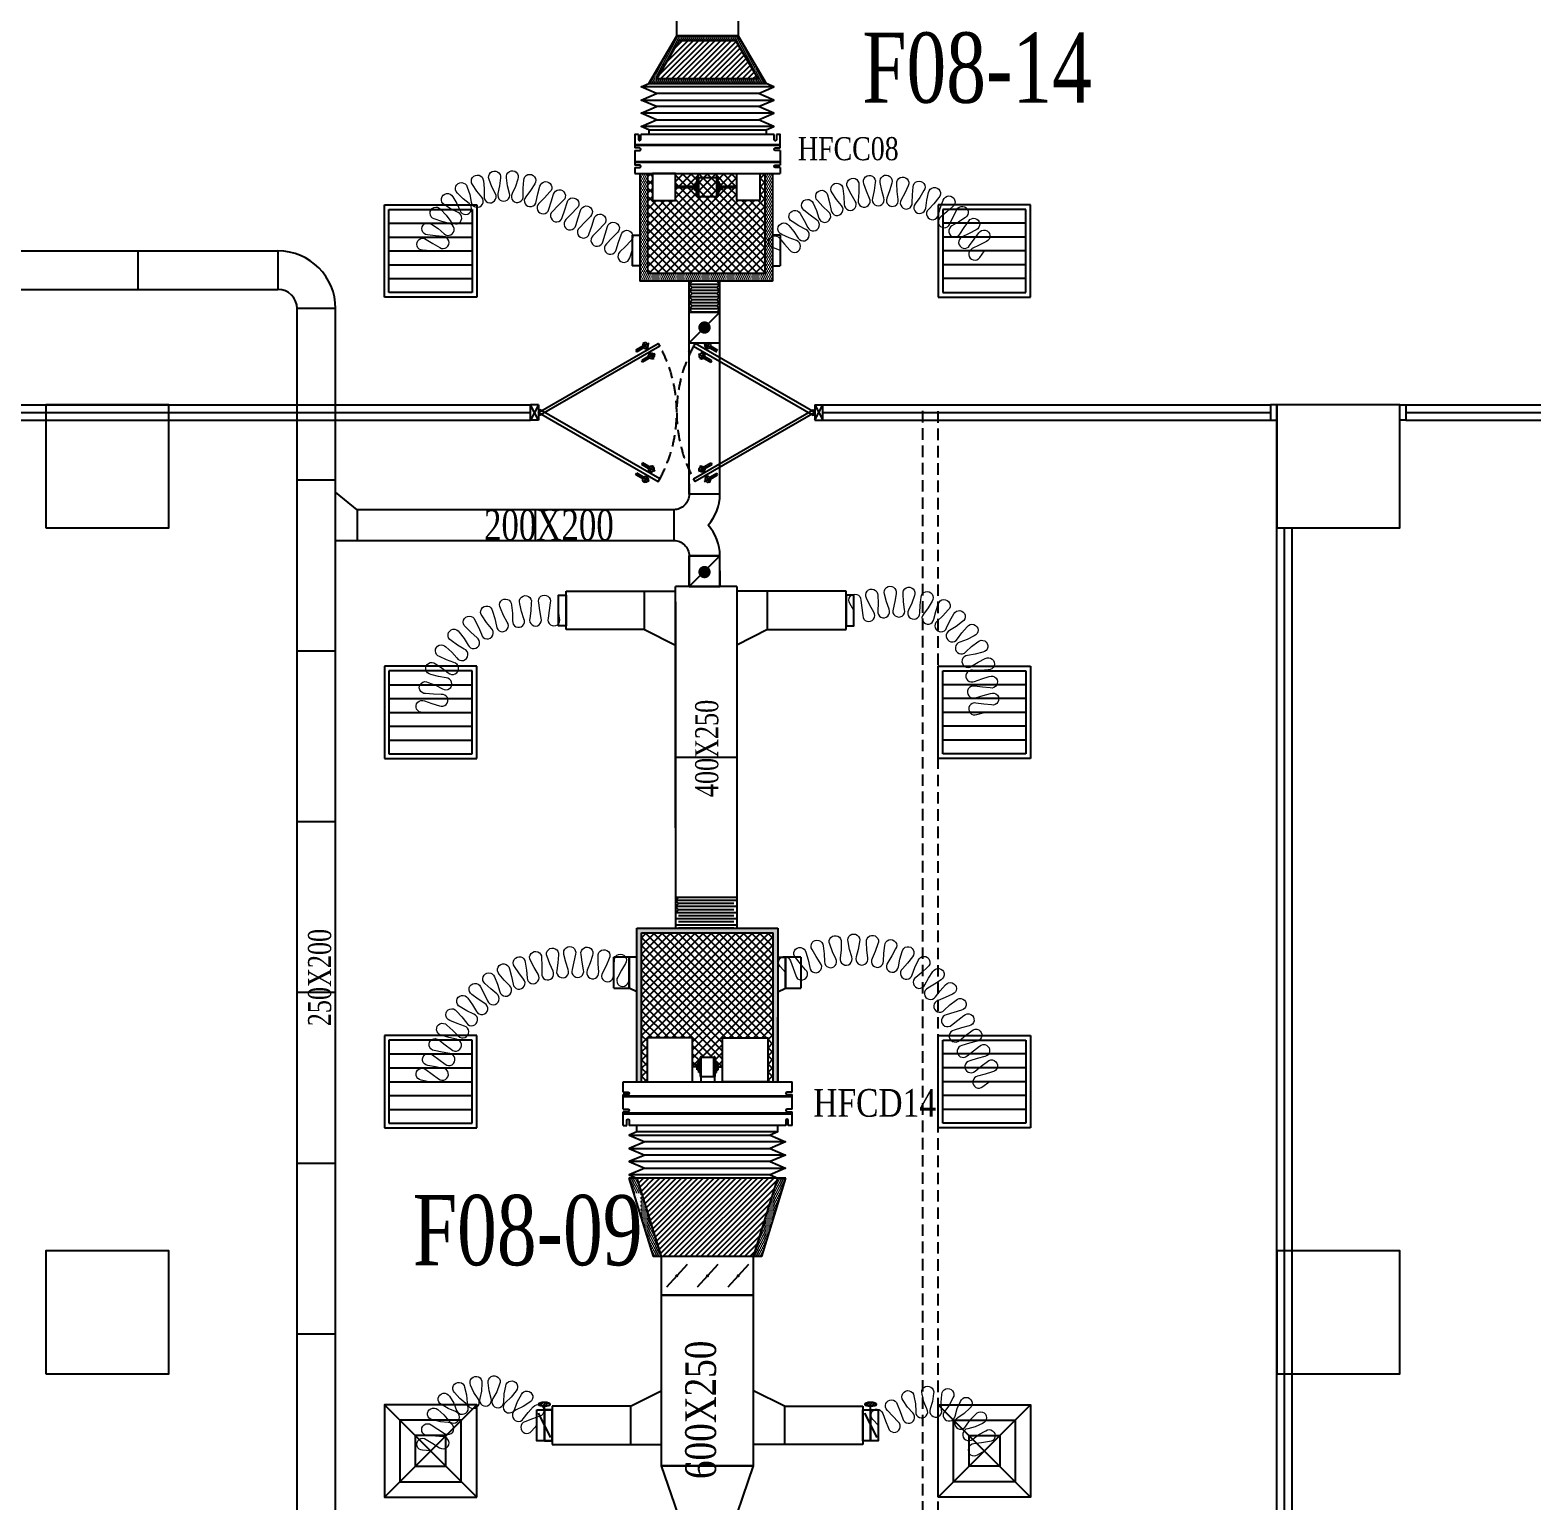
# Model space of a CAD drawing. Header units: metres. Extents: x 352651 to 1421851, y -87441 to -24441.
# Drawn here: x 1005579 to 1015341, y -66085 to -56524 of the extents above; entities that cross this region are included whole.
import ezdxf
from ezdxf.enums import TextEntityAlignment as Align

# ---------------------------------------------------------------- set-up
doc = ezdxf.new("R2010")
doc.units = ezdxf.units.M
doc.header["$LTSCALE"] = 300
doc.header["$MEASUREMENT"] = 0
doc.linetypes.add('DASHED2', pattern=[0.375, 0.25, -0.125])
for name, color, linetype in [('bat noi mem', 4, 'CONTINUOUS'), ('CUA', 8, 'CONTINUOUS'), ('CUAGIO', 2, 'CONTINUOUS'), ('KHUAT', 8, 'DASHED2'), ('KT', 1, 'CONTINUOUS'), ('thiet bi', 11, 'CONTINUOUS'), ('vach', 6, 'CONTINUOUS')]:
    doc.layers.add(name, color=color, linetype=linetype)
doc.layers.add('noi mem', color=5, linetype='BATTING', lineweight=0)
doc.styles.add('PHU', font='vntimeh.shx', dxfattribs={"width": 0.8})
doc.styles.add('ROMANS', font='romans.shx', dxfattribs={"width": 0.75, "bigfont": 'romancvn.shx'})
doc.linetypes.add('BATTING', pattern='A,0.0001,-0.1,[134,ltypeshp.shx,S=0.1,R=0,X=-0.1,Y=0],-0.2,[134,ltypeshp.shx,S=0.1,R=180,X=0.1,Y=0],-0.1', length=0.4001)
pattern_1 = [(180, (1565650.941, -6539.427), (-6.25, 12.5), [0, -12.5])]
pattern_2 = [(0, (179928.699, -113850.794), (6.25, 12.5), [0, -12.5])]

# ---------------------------------------------------------------- blocks, each defined once
blk = doc.blocks.new('cot1')
at = {"layer": 'vach'}
blk.add_lwpolyline([(-400, -400), (400, -400), (400, 400), (-400, 400)], close=True, dxfattribs=at)
blk = doc.blocks.new('SAG')
at = {"layer": 'CUAGIO'}
for p, q in [((-300, 300), (-300, -300)), ((300, 300), (-300, 300)), ((300, -300), (300, 300)), ((-300, -300), (300, -300))]:
    blk.add_line(p, q, dxfattribs=at)
at = {"layer": 'CUAGIO', "color": 8}
for p, q in [((-270, 270), (-270, -270)), ((270, 270), (-270, 270)), ((-180, -270), (-180, 270)), ((-90, -270), (-90, 270)), ((0, -270), (0, 270)), ((90, -270), (90, 270)), ((180, -270), (180, 270)), ((270, -270), (270, 270)), ((-270, -270), (270, -270))]:
    blk.add_line(p, q, dxfattribs=at)
blk = doc.blocks.new('SAD')
at = {"layer": 'CUAGIO', "color": 8}
for p, q in [((-300, -300), (300, 300)), ((300, -300), (-300, 300))]:
    blk.add_line(p, q, dxfattribs=at)
at = {"layer": 'CUAGIO'}
blk.add_lwpolyline([(300, -300), (300, 300), (-300, 300), (-300, -300)], close=True, dxfattribs=at)
at = {"layer": 'CUAGIO', "color": 8}
for points in [[(200, -200), (200, 200), (-200, 200), (-200, -200)], [(100, -100), (100, 100), (-100, 100), (-100, -100)]]:
    blk.add_lwpolyline(points, close=True, dxfattribs=at)
blk = doc.blocks.new('1-van gio D200')
at = {"layer": 'CUAGIO'}
h = blk.add_hatch(dxfattribs=at)
h.set_pattern_fill('ANSI31', color=256, scale=100, style=0)
edge = h.paths.add_edge_path()
edge.add_ellipse((486127, -58494), major_axis=(-38.1, 0), ratio=0.310482, start_angle=0, end_angle=360, ccw=False)
for p, q in [((486167, -58437.3), (486087.1, -58277.5)), ((486127, -58257.4), (486127, -58494))]:
    blk.add_line(p, q, dxfattribs=at)
at = {"layer": 'CUAGIO', "const_width": 3}
for points in [[(486127, -58457.4), (486177, -58457.4), (486177, -58257.4), (486077, -58257.4), (486077, -58457.4), (486127, -58457.4)], [(486167, -58437.3), (486087.1, -58277.5)], [(486127, -58257.4), (486127, -58494)]]:
    blk.add_lwpolyline(points, dxfattribs=at)
at = {"layer": 'CUAGIO'}
blk.add_lwpolyline([(486177, -58457.4), (486077, -58457.4), (486077, -58257.4), (486177, -58257.4)], close=True, dxfattribs=at)
at = {"layer": 'CUAGIO', "const_width": 5.35}
blk.add_lwpolyline([(486130.7, -58357.4, -1), (486123.3, -58357.4, -1)], format="xyb", close=True, dxfattribs=at)
at = {"layer": 'CUAGIO', "extrusion": (0, 0, -1)}
blk.add_ellipse((486127, -58494), major_axis=(-38.1, 0), ratio=0.310482, start_param=-1.570796, end_param=4.712389, dxfattribs=at)
blk = doc.blocks.new('bac noi mem')
at = {"layer": 'bat noi mem'}
for p, q in [((493886.7, -64673), (493866.7, -64693)), ((494066.7, -64693), (493866.7, -64693)), ((493866.7, -64693), (493886.7, -64713)), ((493886.7, -64713), (493866.7, -64733)), ((494046.7, -64673), (493886.7, -64673)), ((494046.7, -64713), (493886.7, -64713)), ((494046.7, -64673), (494066.7, -64693)), ((494066.7, -64693), (494046.7, -64713)), ((494046.7, -64713), (494066.7, -64733)), ((494066.7, -64733), (493866.7, -64733)), ((493866.7, -64733), (493886.7, -64753)), ((493886.7, -64753), (493866.7, -64773)), ((494066.7, -64773), (493866.7, -64773)), ((493866.7, -64773), (493886.7, -64793)), ((493886.7, -64793), (493866.7, -64813)), ((494066.7, -64813), (493866.7, -64813)), ((493866.7, -64813), (493886.7, -64833)), ((494046.7, -64753), (493886.7, -64753)), ((494046.7, -64793), (493886.7, -64793)), ((494066.7, -64733), (494046.7, -64753)), ((494046.7, -64753), (494066.7, -64773)), ((494066.7, -64773), (494046.7, -64793)), ((494046.7, -64793), (494066.7, -64813)), ((494066.7, -64813), (494046.7, -64833)), ((493886.7, -64833), (493866.7, -64853)), ((494066.7, -64853), (493866.7, -64853)), ((493866.7, -64853), (493886.7, -64873)), ((494046.7, -64833), (493886.7, -64833)), ((494046.7, -64873), (493886.7, -64873)), ((494046.7, -64833), (494066.7, -64853)), ((494066.7, -64853), (494046.7, -64873))]:
    blk.add_line(p, q, dxfattribs=at)

msp = doc.modelspace()

# ---------------------------------------------------------------- hatches: boundary and pattern name
at = {"layer": 'CUAGIO'}
h = msp.add_hatch(dxfattribs=at)
h.set_pattern_fill('DOTS', color=256, scale=200, style=0)
h.set_pattern_definition(pattern_2)
h.paths.add_polyline_path([(1010182, -56561.5), (1009782, -56561.5), (1009601, -56871.5), (1010363, -56871.5)])
h.paths.add_polyline_path([(1010164.7, -56591.5), (1010310.7, -56841.5), (1009653.2, -56841.5), (1009799.2, -56591.5)], flags=16)
h = msp.add_hatch(dxfattribs=at)
h.set_pattern_fill('ANSI31', color=256, scale=200, style=0)
h.set_pattern_definition([(45, (174941.88, -88621.382), (-17.6776695, 17.6776695), [])])
h.paths.add_polyline_path([(1010310.7, -56841.5), (1010164.7, -56591.5), (1009799.2, -56591.5), (1009653.2, -56841.5)])
h = msp.add_hatch(dxfattribs=at)
h.set_pattern_fill('DOTS', color=256, scale=200, style=0)
h.set_pattern_definition(pattern_2)
h.paths.add_polyline_path([(1010404.3, -57457), (1010354.3, -57457), (1010354.3, -58107), (1009592.3, -58107), (1009592.3, -57457), (1009542.3, -57457), (1009542.3, -58157), (1010404.3, -58157)])
at = {"layer": 'CUAGIO', "ltscale": 1.5}
h = msp.add_hatch(dxfattribs=at)
h.set_pattern_fill('ANSI37', color=9, scale=300, style=0)
h.set_pattern_definition([(45, (353300, 0), (-26.5165043, 26.5165043), []), (135, (353300, 0), (-26.5165043, -26.5165043), [])])
h.paths.add_polyline_path([(1010354.3, -58107), (1010354.3, -57457), (1010322, -57457), (1010322, -57632), (1010172, -57632), (1010172, -57549), (1010066.7, -57549), (1010066.7, -57564.7), (1010056.2, -57564.7), (1010056.2, -57524.3), (1010066.7, -57524.3), (1010066.7, -57539.9), (1010172, -57539.9), (1010172, -57457), (1009774.5, -57457), (1009774.5, -57632), (1009624.5, -57632), (1009624.5, -57457), (1009592.3, -57457), (1009592.3, -58107)])
h.paths.add_polyline_path([(1009917.6, -57607.5, 0.725882), (1009924.1, -57607.5)], flags=16)
h.paths.add_polyline_path([(1010046.3, -57481.4, 0.725882), (1010039.8, -57481.4), (1010039.8, -57607.5, 0.725882), (1010046.3, -57607.5)], flags=16)
h.paths.add_polyline_path([(1009907.7, -57564.7), (1009897.2, -57564.7), (1009897.2, -57524.3), (1009907.7, -57524.3)], flags=16)
at = {"layer": 'CUAGIO'}
h = msp.add_hatch(dxfattribs=at)
h.set_pattern_fill('DOTS', color=2, scale=200, style=0)
h.set_pattern_definition([(0, (411445.287, -32824.01), (6.25, 12.5), [0, -12.5])])
h.paths.add_polyline_path([(1010410.1, -62391.5), (1010410.1, -63361.5), (1010440.1, -63361.5), (1010440.1, -62361.5), (1009524.1, -62361.5), (1009524.1, -63361.5), (1009554.1, -63361.5), (1009554.1, -62391.5)])
at = {"layer": 'CUAGIO', "ltscale": 1.5}
h = msp.add_hatch(dxfattribs=at)
h.set_pattern_fill('ANSI37', color=9, scale=300, style=0)
h.set_pattern_definition([(45, (458860.247, -2760.965), (-26.5165043, 26.5165043), []), (135, (458860.247, -2760.965), (-26.5165043, -26.5165043), [])])
h.paths.add_polyline_path([(1009885.3, -63075.5), (1009885.3, -63262.9), (1009914.7, -63262.9), (1009914.7, -63242.7), (1009925.3, -63242.7), (1009925.3, -63226.9), (1009935.2, -63226.9), (1009935.2, -63202, -1), (1009941.7, -63199.9), (1010024, -63199.9, -1), (1010030.5, -63202), (1010030.5, -63226.9), (1010040.4, -63226.9), (1010040.4, -63242.7), (1010050.9, -63242.7), (1010050.9, -63262.9), (1010080.3, -63262.9), (1010080.3, -63075.5), (1010375.3, -63075.5), (1010375.3, -63361.5), (1010410.1, -63361.5), (1010410.1, -62391.5), (1009554.1, -62391.5), (1009554.1, -63361.5), (1009590.3, -63361.5), (1009590.3, -63075.5)])
at = {"layer": 'CUAGIO'}
h = msp.add_hatch(dxfattribs=at)
h.set_pattern_fill('DOTS', color=2, scale=200, angle=180, style=0)
h.set_pattern_definition(pattern_1)
h.paths.add_polyline_path([(1009682.1, -64496.5), (1009629.8, -64496.5), (1009471.8, -63986.5), (1009524.1, -63986.5)])
h = msp.add_hatch(dxfattribs=at)
h.set_pattern_fill('ANSI31', color=256, scale=200, style=0)
h.set_pattern_definition([(45, (174941.88, -87912.58), (-17.6776695, 17.6776695), [])])
h.paths.add_polyline_path([(1009524.1, -63986.5), (1009682.1, -64496.5), (1010282.1, -64496.5), (1010440.1, -63986.5)])
h = msp.add_hatch(dxfattribs=at)
h.set_pattern_fill('DOTS', color=2, scale=200, angle=180, style=0)
h.set_pattern_definition(pattern_1)
h.paths.add_polyline_path([(1010334.5, -64496.5), (1010282.1, -64496.5), (1010440.1, -63986.5), (1010492.5, -63986.5)])

# ---------------------------------------------------------------- linework, layer by layer
at = {"layer": 'bat noi mem'}
for p, q in [((1010413, -56892.9), (1009551, -56892.9)), ((1010413, -56892.9), (1009551, -56892.9)), ((1009551, -56978.6), (1010413, -56978.6)), ((1010313, -56935.7), (1009651, -56935.7)), ((1010413, -57064.3), (1009551, -57064.3)), ((1010313, -57021.5), (1009651, -57021.5)), ((1010413, -57150), (1009551, -57150)), ((1009601, -57171.5), (1010363, -57171.5)), ((1009651, -57107.2), (1010313, -57107.2)), ((1010173.3, -62161.5), (1009773.3, -62161.5)), ((1009793.3, -62161.5), (1009773.3, -62181.5)), ((1010173.3, -62181.5), (1009773.3, -62181.5)), ((1009773.3, -62181.5), (1009793.3, -62201.5)), ((1009793.3, -62201.5), (1009773.3, -62221.5)), ((1010173.3, -62221.5), (1009773.3, -62221.5)), ((1009773.3, -62221.5), (1009793.3, -62241.5)), ((1009793.3, -62241.5), (1009773.3, -62261.5)), ((1010173.3, -62261.5), (1009773.3, -62261.5)), ((1010153.3, -62201.5), (1009793.3, -62201.5)), ((1010153.3, -62241.5), (1009793.3, -62241.5)), ((1010173.3, -62301.5), (1009773.3, -62301.5)), ((1010173.3, -62341.5), (1009773.3, -62341.5)), ((1010153.3, -62281.5), (1009793.3, -62281.5)), ((1010153.3, -62321.5), (1009793.3, -62321.5)), ((1010153.3, -62361.5), (1009793.3, -62361.5)), ((1009474.1, -63707.9), (1010390.1, -63707.9)), ((1009474.1, -63793.6), (1010390.1, -63793.6)), ((1010490.1, -63750.7), (1009574.1, -63750.7)), ((1010490.1, -63836.5), (1009574.1, -63836.5)), ((1010390.1, -63879.3), (1009474.1, -63879.3)), ((1009574.1, -63922.2), (1010490.1, -63922.2)), ((1010390.1, -63965), (1009474.1, -63965)), ((1010440.1, -63986.5), (1009524.1, -63986.5))]:
    msp.add_line(p, q, dxfattribs=at)
for points in [[(1009601, -57171.5), (1009551, -57150), (1009651, -57107.2), (1009551, -57064.3), (1009651, -57021.5), (1009551, -56978.6), (1009651, -56935.7), (1009551, -56892.9), (1009601, -56871.5)], [(1010363, -57171.5), (1010413, -57150), (1010313, -57107.2), (1010413, -57064.3), (1010313, -57021.5), (1010413, -56978.6), (1010313, -56935.7), (1010413, -56892.9), (1010363, -56871.5)], [(1009524.1, -63686.5), (1009474.1, -63707.9), (1009574.1, -63750.7), (1009474.1, -63793.6), (1009574.1, -63836.5), (1009474.1, -63879.3), (1009574.1, -63922.2), (1009474.1, -63965), (1009524.1, -63986.5)], [(1010440.1, -63686.5), (1010390.1, -63707.9), (1010490.1, -63750.7), (1010390.1, -63793.6), (1010490.1, -63836.5), (1010390.1, -63879.3), (1010490.1, -63922.2), (1010390.1, -63965), (1010440.1, -63986.5)]]:
    msp.add_lwpolyline(points, dxfattribs=at)
at = {"layer": 'CUA'}
for p, q in [((1009602.9, -58561.4), (1009552.8, -58590.4)), ((1009592, -58597.8), (1009566.1, -58552.8)), ((1009961.3, -58561.4), (1010011.5, -58590.4)), ((1009972.2, -58597.8), (1009998.2, -58552.8)), ((1009561.1, -58578.4), (1009516, -58604.4)), ((1009516, -58604.4), (1009522.3, -58615.2)), ((1009567.3, -58589.2), (1009522.3, -58615.2)), ((1009599.5, -58645), (1009554.5, -58671)), ((1009605.8, -58655.8), (1009560.7, -58681.8)), ((1009641.4, -58628.1), (1009591.2, -58657)), ((1009604.5, -58619.3), (1009630.5, -58664.3)), ((1009866, -58604.4), (1009859.8, -58615.2)), ((1009922.9, -58628.1), (1009973, -58657)), ((1009959.8, -58619.3), (1009933.8, -58664.3)), ((1009958.5, -58655.8), (1010003.5, -58681.8)), ((1009964.7, -58645), (1010009.8, -58671)), ((1009997, -58589.2), (1010042, -58615.2)), ((1010003.2, -58578.4), (1010048.2, -58604.4)), ((1009560.7, -58681.8), (1009554.5, -58671)), ((1010003.5, -58681.8), (1010009.8, -58671)), ((1008832.1, -59059.6), (1008832.1, -58960)), ((1008884.9, -58960), (1008832.1, -59059.6)), ((1008884.9, -59059.6), (1008832.1, -58960)), ((1008884.9, -58960), (1008832.1, -58960)), ((1008884.9, -58960), (1008884.9, -59059.6)), ((1010679.4, -58960), (1010679.4, -59059.6)), ((1010679.4, -58960), (1010732.1, -59059.6)), ((1010679.4, -59059.6), (1010732.1, -58960)), ((1010679.4, -58960), (1010732.1, -58960)), ((1010732.1, -59059.6), (1010732.1, -58960)), ((1008884.9, -59059.6), (1008832.1, -59059.6)), ((1010679.4, -59059.6), (1010732.1, -59059.6)), ((1009560.7, -59337.8), (1009554.5, -59348.6)), ((1009599.5, -59374.6), (1009554.5, -59348.6)), ((1009605.8, -59363.8), (1009560.7, -59337.8)), ((1009958.5, -59363.8), (1010003.5, -59337.8)), ((1009964.7, -59374.6), (1010009.8, -59348.6)), ((1010003.5, -59337.8), (1010009.8, -59348.6)), ((1009516, -59415.2), (1009522.3, -59404.4)), ((1009561.1, -59441.2), (1009516, -59415.2)), ((1009567.3, -59430.4), (1009522.3, -59404.4)), ((1009602.9, -59458.2), (1009552.8, -59429.2)), ((1009592, -59421.8), (1009566.1, -59466.8)), ((1009641.4, -59391.5), (1009591.2, -59362.6)), ((1009604.5, -59400.3), (1009630.5, -59355.3)), ((1009922.9, -59391.5), (1009973, -59362.6)), ((1009959.8, -59400.3), (1009933.8, -59355.3)), ((1009961.3, -59458.2), (1010011.5, -59429.2)), ((1009972.2, -59421.8), (1009998.2, -59466.8)), ((1009997, -59430.4), (1010042, -59404.4)), ((1010003.2, -59441.2), (1010048.2, -59415.2)), ((1010048.2, -59415.2), (1010042, -59404.4))]:
    msp.add_line(p, q, dxfattribs=at)
at = {"layer": 'CUA', "linetype": 'Continuous'}
for p, q in [((1003282.1, -58959.6), (1008832.1, -58959.6)), ((1010732.1, -58959.6), (1013642.1, -58959.6)), ((1014522.1, -58959.6), (1016832.1, -58959.6)), ((1003232.1, -59009.6), (1008832.1, -59009.6)), ((1010732.1, -59009.6), (1013642.1, -59009.6)), ((1014522.1, -59009.6), (1016832.1, -59009.6)), ((1003182.1, -59059.6), (1008832.1, -59059.6)), ((1010732.1, -59059.6), (1013642.1, -59059.6)), ((1013682.1, -75859.6), (1013682.1, -59059.6)), ((1014522.1, -59059.6), (1016832.1, -59059.6)), ((1013732.1, -75859.6), (1013732.1, -59759.6)), ((1013782.1, -75859.6), (1013782.1, -59759.6))]:
    msp.add_line(p, q, dxfattribs=at)
at = {"layer": 'CUA'}
for points in [[(1009672.5, -58579.5), (1008895.5, -59028.1), (1008884.9, -59009.8), (1009661.9, -58561.2)], [(1009891.8, -58579.5), (1010668.8, -59028.1), (1010679.4, -59009.8), (1009902.3, -58561.2)], [(1009672.5, -59440.1), (1008895.5, -58991.5), (1008884.9, -59009.8), (1009661.9, -59458.4)], [(1009891.8, -59440.1), (1010668.8, -58991.5), (1010679.4, -59009.8), (1009902.3, -59458.4)]]:
    msp.add_lwpolyline(points, close=True, dxfattribs=at)
at = {"layer": 'CUA', "linetype": 'Continuous'}
for points in [[(1013682.1, -58959.6), (1013642.1, -58959.6), (1013642.1, -59059.6), (1013682.1, -59059.6)], [(1014482.1, -58959.6), (1014522.1, -58959.6), (1014522.1, -59059.6), (1014482.1, -59059.6)]]:
    msp.add_lwpolyline(points, close=True, dxfattribs=at)
at = {"layer": 'CUA', "extrusion": (0, 0, -1)}
for centre, major_axis in [((1009579, -58575.2), (17.6, -4.7)), ((1009946.8, -58641.9), (-4.7, 17.6)), ((1009617.5, -59377.7), (4.7, -17.6)), ((1009985.2, -59444.4), (-17.6, 4.7))]:
    msp.add_ellipse(centre, major_axis=major_axis, ratio=1, dxfattribs=at)
at = {"layer": 'CUA'}
for centre, major_axis in [((1009985.2, -58575.2), (-17.6, -4.7)), ((1009617.5, -58641.9), (4.7, 17.6)), ((1009579, -59444.4), (17.6, 4.7)), ((1009946.8, -59377.7), (-4.7, -17.6))]:
    msp.add_ellipse(centre, major_axis=major_axis, ratio=1, dxfattribs=at)
at = {"layer": 'CUAGIO'}
for p, q in [((1009601, -56871.5), (1009782, -56561.5)), ((1009782, -56561.5), (1010182, -56561.5)), ((1010182, -56561.5), (1010363, -56871.5)), ((1009601, -56871.5), (1010363, -56871.5)), ((1009601, -56871.5), (1010363, -56871.5)), ((1010313, -56935.7), (1010313, -56935.7)), ((1009542.3, -57457), (1009542.3, -58157)), ((1009592.3, -57457), (1009592.3, -58107)), ((1010354.3, -57457), (1010354.3, -58107)), ((1010404.3, -57457), (1010404.3, -58157)), ((1009492.3, -57856.2), (1009492.3, -58056.2)), ((1010454.3, -57856.2), (1010454.3, -58056.2)), ((1002950.2, -57959.6), (1007190.1, -57959.5)), ((1006280.6, -57959.6), (1006280.6, -58209.6)), ((1007190.1, -57959.5), (1007190.1, -58209.5)), ((993409.7, -58209.6), (1007190.1, -58209.5)), ((1007315.5, -68910.2), (1007315.1, -58334.5)), ((1007565.1, -58334.5), (1007315.1, -58334.5)), ((1007565.5, -68910.2), (1007565.1, -58334.5)), ((1009862.8, -58357), (1010062.8, -58357)), ((1010062.8, -58357), (1009862.8, -58556.9)), ((1009862.8, -59541.5), (1009862.8, -58367)), ((1010062.8, -59541.5), (1010062.8, -58367)), ((1009862.8, -58556.9), (1010062.8, -58556.9)), ((1007565.1, -59450.4), (1007315.1, -59450.4)), ((1007705.4, -59641.5), (1007565.2, -59528)), ((1009862.8, -59474), (1009862.8, -59541.5)), ((1010062.8, -59541.5), (1010062.8, -59474)), ((1007705.4, -59641.5), (1007705.4, -59841.5)), ((1008863, -59641.5), (1008863, -59841.5)), ((1009762.8, -59641.5), (1009762.8, -59841.5)), ((1009762.8, -59641.5), (1009762.8, -59841.5)), ((1009862.8, -60141.5), (1009862.8, -59941.5)), ((1010062.8, -59941.5), (1009862.8, -60141.5)), ((1009862.8, -60026.2), (1009862.8, -59941.5)), ((1010062.8, -59941.5), (1009862.8, -59941.5)), ((1009862.8, -59941.5), (1009862.8, -60098.1)), ((1010062.8, -60141.5), (1010062.8, -59941.5)), ((1010062.8, -60026.2), (1010062.8, -59941.5)), ((1010062.8, -60098.1), (1010062.8, -59941.5)), ((1009862.8, -60039.3), (1009862.8, -60141.5)), ((1010062.8, -60039.3), (1010062.8, -60141.5)), ((1009063.3, -60421.4), (1009063.3, -60171.4)), ((1009063.3, -60171.4), (1009773.3, -60171.4)), ((1009073.3, -60171.4), (1009773.3, -60171.4)), ((1009573.3, -60421.4), (1009573.3, -60171.4)), ((1009573.3, -60421.4), (1009573.3, -60171.4)), ((1009773.3, -61709.3), (1009773.3, -60141.5)), ((1010173.3, -60141.5), (1009773.3, -60141.5)), ((1009862.8, -60141.5), (1010062.8, -60141.5)), ((1010173.3, -60141.5), (1010173.3, -62361.5)), ((1010873.2, -60171.4), (1010173.3, -60171.4)), ((1010883.2, -60171.4), (1010173.3, -60171.4)), ((1010373.3, -60421.4), (1010373.3, -60171.4)), ((1010373.3, -60421.4), (1010373.3, -60171.4)), ((1010883.2, -60421.4), (1010883.2, -60171.4)), ((1009773.3, -60240.5), (1009773.3, -62361.5)), ((1009573.3, -60421.4), (1009063.3, -60421.4)), ((1009573.3, -60421.4), (1009073.3, -60421.4)), ((1009573.3, -60421.4), (1009773.3, -60521.4)), ((1009573.3, -60421.4), (1009773.3, -60521.4)), ((1010373.3, -60421.4), (1010173.3, -60521.4)), ((1010373.3, -60421.4), (1010173.3, -60521.4)), ((1010373.3, -60421.4), (1010873.2, -60421.4)), ((1010373.3, -60421.4), (1010883.2, -60421.4)), ((1007565.1, -60560.4), (1007315.1, -60560.4)), ((1010173.3, -61251.5), (1009773.3, -61251.5)), ((1007565.1, -61670.4), (1007315.1, -61670.4)), ((1009554.1, -63361.5), (1009554.1, -62391.5)), ((1010410.1, -63361.5), (1010410.1, -62391.5)), ((1009374.4, -62750.8), (1009374.4, -62550.8)), ((1009474.1, -62550.8), (1009374.4, -62550.8)), ((1009474.1, -62750.8), (1009474.1, -62550.8)), ((1009474.1, -62550.8), (1009474.1, -62750.8)), ((1009474.1, -62550.8), (1009474.1, -62750.8)), ((1010490.1, -62550.8), (1010490.1, -62750.8)), ((1010490.1, -62550.8), (1010490.1, -62750.8)), ((1010490.1, -62750.8), (1010490.1, -62550.8)), ((1010589.8, -62550.8), (1010589.8, -62750.8)), ((1010490.1, -62750.8), (1010589.8, -62750.8)), ((1007565.1, -62780.4), (1007315.1, -62780.4)), ((1010440.1, -63361.5), (1010440.1, -62940.1)), ((1007565.1, -63890.4), (1007315.1, -63890.4)), ((1010334.5, -64496.5), (1009629.8, -64496.5)), ((1009849.1, -64547.2), (1009715.2, -64695.8)), ((1010049.1, -64547.2), (1009915.2, -64695.8)), ((1010249.1, -64547.2), (1010115.2, -64695.8)), ((1007565.1, -65000.4), (1007315.1, -65000.4)), ((1009482.1, -65468.3), (1009682.1, -65368.3)), ((1010482.1, -65468.3), (1010282.1, -65368.3)), ((1009482.1, -65468.3), (1008972.1, -65468.3)), ((1008972.1, -65468.3), (1008972.1, -65718.3)), ((1009482.1, -65468.3), (1009482.1, -65718.3)), ((1010482.1, -65468.3), (1010992.1, -65468.3)), ((1010482.1, -65468.3), (1010482.1, -65718.3)), ((1010992.1, -65468.3), (1010992.1, -65718.3)), ((1008972.1, -65718.3), (1009682.1, -65718.3)), ((1010992.1, -65718.3), (1010282.1, -65718.3))]:
    msp.add_line(p, q, dxfattribs=at)
at = {"layer": 'CUAGIO', "color": 2}
for p, q in [((1010455, -57417.5), (1010455, -57457)), ((1010404.3, -58157), (1009542.3, -58157)), ((1010354.3, -58107), (1009592.3, -58107)), ((1009862.8, -58367), (1009862.8, -58157)), ((1010062.8, -58367), (1010062.8, -58157)), ((1009524.1, -63361.5), (1009524.1, -62361.5)), ((1009524.1, -62361.5), (1010440.1, -62361.5)), ((1010440.1, -62361.5), (1010440.1, -63361.5)), ((1009554.1, -62391.5), (1010410.1, -62391.5)), ((1010492.5, -63986.5), (1009471.8, -63986.5)), ((1010440.1, -63986.5), (1010492.5, -63986.5))]:
    msp.add_line(p, q, dxfattribs=at)
at = {"layer": 'CUAGIO'}
for points in [[(1009782, -56311.5), (1010182, -56311.5), (1010182, -56561.5), (1009782, -56561.5)], [(1009782, -56561.5), (1010182, -56561.5), (1010363, -56871.5), (1009601, -56871.5)], [(1009799.2, -56591.5), (1010164.7, -56591.5), (1010310.7, -56841.5), (1009653.2, -56841.5)], [(1009063.3, -60396.4), (1009013.3, -60396.4), (1009013.3, -60196.4), (1009063.3, -60196.4)], [(1010883.2, -60396.4), (1010933.2, -60396.4), (1010933.2, -60196.4), (1010883.2, -60196.4)], [(1009682.1, -64746.5), (1010282.1, -64746.5), (1010282.1, -64496.5), (1009682.1, -64496.5)], [(1008972.1, -65493.3), (1008922.1, -65493.3), (1008922.1, -65693.3), (1008972.1, -65693.3)], [(1010992.1, -65493.3), (1011042.1, -65493.3), (1011042.1, -65693.3), (1010992.1, -65693.3)], [(1010282.1, -65856.5), (1009682.1, -65856.5), (1009857.1, -66366.5), (1010107.1, -66366.5)]]:
    msp.add_lwpolyline(points, close=True, dxfattribs=at)
for points in [[(1009492.3, -57856.2), (1009542.3, -57856.2)], [(1010454.3, -57856.2), (1010404.3, -57856.2)], [(1009542.3, -58056.2), (1009492.3, -58056.2)], [(1010404.3, -58056.2), (1010454.3, -58056.2)], [(1009524.1, -62550.8), (1009474.1, -62550.8)], [(1010440.1, -62550.8), (1010490.1, -62550.8)], [(1010440.1, -62550.8), (1010490.1, -62550.8)], [(1010589.8, -62550.8), (1010490.1, -62550.8)], [(1009374.4, -62750.8), (1009474.1, -62750.8)], [(1009524.1, -62776), (1009474.1, -62750.8)], [(1010440.1, -62776), (1010490.1, -62750.8)], [(1009471.8, -63986.5), (1009629.8, -64496.5)], [(1010282.1, -64496.5), (1010440.1, -63986.5), (1009524.1, -63986.5), (1009682.1, -64496.5)], [(1010334.5, -64496.5), (1010492.5, -63986.5)]]:
    msp.add_lwpolyline(points, dxfattribs=at)
for points, const_width in [([(1009982.8, -58457.4, -1), (1009942.8, -58457.4, -1)], 40), ([(1009982.8, -60047, -1), (1009942.8, -60047, -1)], 40), ([(1009777.1, -64621.5, -1), (1009787.1, -64621.5, -1)], 10), ([(1009977.1, -64621.5, -1), (1009987.1, -64621.5, -1)], 10), ([(1010177.1, -64621.5, -1), (1010187.1, -64621.5, -1)], 10)]:
    msp.add_lwpolyline(points, format="xyb", close=True, dxfattribs=dict(at, const_width=const_width))
msp.add_lwpolyline([(1007565.2, -59841.5), (1009762.8, -59841.5, -0.414214), (1009862.8, -59941.5), (1010062.8, -59941.5), (1010062.8, -59941.5, 0.184483), (1009986.4, -59741.5, 0.184483), (1010062.8, -59541.5), (1010062.8, -59541.5), (1009862.8, -59541.5, -0.414214), (1009762.8, -59641.5), (1007705.4, -59641.5)], format="xyb", dxfattribs=at)
at = {"layer": 'CUAGIO', "color": 2}
msp.add_lwpolyline([(1009682.1, -65856.5), (1010282.1, -65856.5), (1010282.1, -64746.5), (1009682.1, -64746.5)], close=True, dxfattribs=at)
at = {"layer": 'CUAGIO'}
for radius in [375, 125]:
    msp.add_arc((1007190.1, -58334.5), radius, 0, 90, dxfattribs=at)
at = {"layer": 'KHUAT'}
for p, q in [((1011382.1, -75836.9), (1011382.1, -58959.6)), ((1011482.1, -75839.3), (1011482.1, -58959.6))]:
    msp.add_line(p, q, dxfattribs=at)
for centre, start, end in [((1008882.9, -59009.8), 331.40997, 28.59003), ((1010681.4, -59009.8), 151.40997, 208.59003)]:
    msp.add_arc(centre, 899.3, start, end, dxfattribs=at)
at = {"layer": 'noi mem', "linetype": 'ByBlock', "ltscale": 1.5}
for points in [[(1008182.1, -57959.6), (1008130.9, -57955.7, -1.333333), (1008153.8, -57884.3), (1008197.8, -57910.9), (1008241.7, -57937.6, 1.333333), (1008264.6, -57866.2), (1008213.4, -57862.3), (1008161.8, -57855.1, -1.333333), (1008188.9, -57785.2), (1008231.8, -57814.6), (1008270.1, -57847.9, 1.333333), (1008304.6, -57781.3), (1008255.3, -57769.3), (1008206.4, -57751.2, -1.333333), (1008247.9, -57688.7), (1008283.5, -57726.7), (1008313.8, -57767.4, 1.333333), (1008361.7, -57709.8), (1008316.2, -57687.4), (1008272.3, -57659.3, -1.333333), (1008326.2, -57607.2), (1008352.9, -57651.9), (1008373.7, -57698.2, 1.333333), (1008432.9, -57652.1), (1008393.2, -57620.6), (1008356.4, -57583.7, -1.333333), (1008420.2, -57544.3), (1008436.7, -57593.7), (1008447.1, -57643.4, 1.333333), (1008514.8, -57611.2), (1008482.8, -57571.8), (1008454.8, -57527.9, -1.333333), (1008525.6, -57503.1), (1008531, -57554.9), (1008530.5, -57605.7, 1.333333), (1008603.6, -57588.7), (1008580.8, -57543.4), (1008562.8, -57494.5, -1.333333), (1008637.3, -57485.5), (1008631.5, -57537.2), (1008620.1, -57586.7, 1.333333), (1008695.1, -57585.8), (1008682.5, -57536.6), (1008675.5, -57485, -1.333333), (1008750.1, -57492.2), (1008733.4, -57541.5), (1008711.7, -57587.4, 1.333333), (1008785.1, -57602.6), (1008783.4, -57551.9), (1008787.6, -57500, -1.333333), (1008859, -57523), (1008832, -57567.6), (1008800.9, -57607.7, 1.333333), (1008869.4, -57638.3), (1008878.6, -57588.4), (1008893.4, -57538.7, -1.333333), (1008958.4, -57576), (1008922.9, -57613.8), (1008886.9, -57650.5, 1.333333), (1008951.2, -57689.2), (1008966.7, -57640.2), (1008982.3, -57591.2, -1.333333), (1009046.5, -57629.8), (1009010.5, -57666.5), (1008974.5, -57703.2, 1.333333), (1009038.8, -57741.8), (1009054.3, -57692.8), (1009069.8, -57643.8, -1.333333), (1009134.1, -57682.5), (1009098.1, -57719.2), (1009062.1, -57755.9, 1.333333), (1009126.4, -57794.5), (1009141.9, -57745.5), (1009157.4, -57696.5, -1.333333), (1009221.7, -57735.1), (1009185.7, -57771.8), (1009149.7, -57808.5, 1.333333), (1009214, -57847.2), (1009229.5, -57798.2), (1009245, -57749.2, -1.333333), (1009309.3, -57787.8), (1009273.3, -57824.5), (1009237.3, -57861.2, 1.333333), (1009301.6, -57899.8), (1009317.1, -57850.8), (1009332.6, -57801.8, -1.333333), (1009396.9, -57840.5), (1009360.9, -57877.2), (1009324.9, -57913.9, 1.333333), (1009389.1, -57952.5), (1009404.7, -57903.5), (1009420.2, -57854.5, -1.333333), (1009484.5, -57893.1), (1009448.5, -57929.8), (1009412.5, -57966.5, 1.333333), (1009476.7, -58005.2), (1009492.3, -57956.2)], [(1010454.3, -57956.2), (1010406.3, -57937.4, -1.333333), (1010449.6, -57876.1), (1010483.3, -57915.1), (1010517, -57954.1, 1.333333), (1010560.3, -57892.8), (1010512.4, -57874), (1010464.7, -57853.3, -1.333333), (1010510.2, -57793.6), (1010542.8, -57834), (1010572, -57876, 1.333333), (1010621.4, -57819.6), (1010576, -57796.2), (1010531.7, -57769.1, -1.333333), (1010584.9, -57716.3), (1010611.7, -57760.8), (1010634.7, -57806.3, 1.333333), (1010691.5, -57757.3), (1010649.7, -57727.8), (1010609.5, -57694.9, -1.333333), (1010669.5, -57649.9), (1010689.9, -57697.6), (1010706.5, -57746, 1.333333), (1010769.4, -57705.1), (1010732.1, -57670.3), (1010696.8, -57632.2, -1.333333), (1010762.4, -57595.8), (1010776.1, -57645.9), (1010785.9, -57696, 1.333333), (1010853.8, -57664.2), (1010821.6, -57624.6), (1010791.9, -57582, -1.333333), (1010861.9, -57554.9), (1010868.6, -57606.4), (1010871.4, -57657.4, 1.333333), (1010943, -57635.3), (1010916.6, -57591.6), (1010893, -57545.3, -1.333333), (1010966.1, -57528.2), (1010965.6, -57580.1), (1010961.4, -57631, 1.333333), (1011035.4, -57618.9), (1011015.2, -57572), (1010998.2, -57522.9, -1.333333), (1011072.9, -57515.9), (1011065.3, -57567.3), (1011054.1, -57617.2, 1.333333), (1011129.1, -57615.3), (1011115.6, -57566.1), (1011105.5, -57515.2, -1.333333), (1011180.4, -57518.5), (1011165.8, -57568.3), (1011147.9, -57616.2, 1.333333), (1011222.4, -57624.7), (1011215.8, -57574), (1011212.8, -57522.2, -1.333333), (1011286.5, -57535.8), (1011265.2, -57583.2), (1011240.9, -57628.1, 1.333333), (1011313.6, -57646.8), (1011313.9, -57595.7), (1011318.1, -57543.9, -1.333333), (1011389.3, -57567.6), (1011361.7, -57611.5), (1011331.4, -57652.7, 1.333333), (1011400.8, -57681.2), (1011408.2, -57630.6), (1011419.4, -57579.9, -1.333333), (1011486.7, -57613.1), (1011453.3, -57652.9), (1011417.7, -57689.5, 1.333333), (1011482.5, -57727.2), (1011496.8, -57678.2), (1011514.9, -57629.5, -1.333333), (1011576.9, -57671.6), (1011538.4, -57706.4), (1011498.1, -57737.8, 1.333333), (1011557.1, -57784.1), (1011578, -57737.4), (1011602.6, -57691.7, -1.333333), (1011658.3, -57741.9), (1011615.3, -57771.1), (1011571.1, -57796.7, 1.333333), (1011623.2, -57850.6), (1011650.3, -57807.3), (1011680, -57765.1, -1.333333), (1011729.2, -57821.8), (1011683.3, -57845.3), (1011637.3, -57868.6, 1.333333), (1011686.3, -57925.4), (1011716.1, -57883.4), (1011745.9, -57841.4, -1.333333), (1011794.9, -57898.2), (1011749, -57921.5), (1011703, -57944.8, 1.333333), (1011752, -58001.6), (1011781.8, -57959.6)], [(1008182.1, -60959.6), (1008131.6, -60959.1, -1.333333), (1008143.3, -60885.1), (1008191.5, -60900.3), (1008239.5, -60915.8, 1.333333), (1008251.7, -60841.8), (1008201.2, -60841.1), (1008150.2, -60836.8, -1.333333), (1008167.5, -60763.8), (1008215, -60782.8), (1008259.5, -60805.5, 1.333333), (1008283.2, -60734.4), (1008234, -60725.9), (1008184.6, -60712.5, -1.333333), (1008214.6, -60643.8), (1008258, -60670.9), (1008297.7, -60701.2, 1.333333), (1008333.7, -60635.5), (1008286.9, -60618.4), (1008240.6, -60596.3, -1.333333), (1008282.5, -60534.1), (1008320.3, -60568.6), (1008353.9, -60605.5, 1.333333), (1008401.2, -60547.2), (1008358.1, -60522), (1008316.5, -60492.1, -1.333333), (1008368.8, -60438.3), (1008399.9, -60479), (1008426.4, -60521.3, 1.333333), (1008483.2, -60472.5), (1008445.4, -60439.9), (1008409.9, -60403.1, -1.333333), (1008470.9, -60359.5), (1008494.2, -60405.1), (1008512.7, -60451.5, 1.333333), (1008577.4, -60413.6), (1008546, -60374.8), (1008517.6, -60332.2, -1.333333), (1008585.4, -60300.2), (1008600.2, -60349.3), (1008610.1, -60398.2, 1.333333), (1008680.5, -60372.4), (1008656.5, -60328.7), (1008636.2, -60281.6, -1.333333), (1008708.7, -60262.3), (1008714.5, -60313.2), (1008715.5, -60363.1, 1.333333), (1008789.4, -60350.4), (1008773.6, -60303.1), (1008762, -60253.2, -1.333333), (1008836.8, -60247.1), (1008833.4, -60298.2), (1008826.5, -60348.2, 1.333333), (1008901.5, -60347.2), (1008893.3, -60297.4), (1008885.4, -60247.5, -1.333333), (1008960.4, -60246.8), (1008953.3, -60296.9), (1008946.3, -60347, 1.333333), (1009021.3, -60346.3), (1009013.3, -60296.4)], [(1010933.2, -60296.4), (1010908.4, -60251.8, -1.333333), (1010979.8, -60228.9), (1010985.6, -60279.5), (1010991.3, -60330.1, 1.333333), (1011062.8, -60307.3), (1011038, -60262.7), (1011016.1, -60216, -1.333333), (1011088.9, -60197.8), (1011091.4, -60249.4), (1011088.8, -60299.7, 1.333333), (1011163, -60288.7), (1011145.9, -60241.3), (1011133.3, -60191.2, -1.333333), (1011208.3, -60187.5), (1011200.8, -60238.6), (1011188.5, -60287.4, 1.333333), (1011263.5, -60290.9), (1011255.8, -60241.2), (1011253.2, -60189.6, -1.333333), (1011327.4, -60200.3), (1011310.3, -60249.1), (1011288.8, -60294.6, 1.333333), (1011361.6, -60312.5), (1011363.7, -60262.2), (1011371.1, -60211.1, -1.333333), (1011441.8, -60236), (1011415.6, -60280.5), (1011385.7, -60321, 1.333333), (1011453.7, -60352.6), (1011465.5, -60303.7), (1011482.6, -60255, -1.333333), (1011547.2, -60293), (1011512.9, -60331.6), (1011475.8, -60365.6, 1.333333), (1011536.4, -60409.8), (1011557.4, -60364), (1011583.6, -60319.5, -1.333333), (1011639.6, -60369.4), (1011598.5, -60400.6), (1011555.5, -60426.8, 1.333333), (1011606.4, -60481.8), (1011635.9, -60441), (1011670.2, -60402.4, -1.333333), (1011715.5, -60462.1), (1011669.1, -60484.8), (1011621.9, -60502.2, 1.333333), (1011661.3, -60566), (1011698, -60531.6), (1011739.1, -60500.4, -1.333333), (1011772.1, -60567.8), (1011722.2, -60581.1), (1011672.5, -60589, 1.333333), (1011698.8, -60659.3), (1011741.5, -60632.6), (1011787.9, -60609.9, -1.333333), (1011807.2, -60682.4), (1011755.7, -60685.8), (1011705.4, -60684, 1.333333), (1011717.6, -60758), (1011764.7, -60740.1), (1011813.8, -60725.9, -1.333333), (1011820.2, -60800.6), (1011769.3, -60794.9), (1011718.7, -60788.8, 1.333333), (1011724.5, -60863.6), (1011773.6, -60849.8), (1011822.7, -60836, -1.333333), (1011828.5, -60910.8), (1011777.9, -60904.7), (1011727.2, -60898.6, 1.333333), (1011733.1, -60973.4), (1011782.1, -60959.6)], [(1010490.1, -62650.8), (1010456.4, -62612.7, -1.333333), (1010520.8, -62574.3), (1010538.3, -62622.1), (1010555.5, -62669.9, 1.333333), (1010620.1, -62631.7), (1010586.4, -62593.6), (1010554.6, -62553.2, -1.333333), (1010621.1, -62518.5), (1010636, -62567.7), (1010646.6, -62616.9, 1.333333), (1010715.7, -62587.6), (1010687.6, -62545.8), (1010662.5, -62500.9, -1.333333), (1010733.6, -62477.1), (1010740.6, -62528.1), (1010743.4, -62578.4, 1.333333), (1010816.1, -62560.2), (1010795, -62514.6), (1010777.3, -62466.2, -1.333333), (1010851.3, -62453.9), (1010850.2, -62505.4), (1010845, -62555.4, 1.333333), (1010919.7, -62549), (1010905.9, -62500.5), (1010896.1, -62450.1, -1.333333), (1010971.1, -62449.5), (1010961.9, -62500.1), (1010948.9, -62548.8, 1.333333), (1011023.7, -62554.1), (1011017.7, -62504.1), (1011015.9, -62452.7, -1.333333), (1011090.1, -62463.9), (1011073.1, -62512.5), (1011052.6, -62558.5, 1.333333), (1011125.6, -62575.5), (1011127.6, -62525.2), (1011133.9, -62474.2, -1.333333), (1011205.3, -62496.9), (1011180.9, -62542.2), (1011153.5, -62584.4, 1.333333), (1011222.9, -62612.7), (1011232.8, -62563.3), (1011247, -62513.9, -1.333333), (1011314, -62547.6), (1011282.8, -62588.5), (1011249, -62625.8, 1.333333), (1011313.2, -62664.7), (1011330.6, -62617.5), (1011352.4, -62570.9, -1.333333), (1011413.3, -62614.7), (1011376.1, -62650.1), (1011336.9, -62681.7, 1.333333), (1011394.1, -62730.2), (1011418.8, -62686.3), (1011447.7, -62643.7, -1.333333), (1011500.9, -62696.5), (1011458.6, -62725.7), (1011414.9, -62750.8, 1.333333), (1011463.8, -62807.6), (1011495.1, -62768.1), (1011530.2, -62730.6, -1.333333), (1011574.5, -62791.1), (1011528.1, -62813.3), (1011481.1, -62831.2, 1.333333), (1011520.4, -62895), (1011557.5, -62860.9), (1011597.7, -62829.2, -1.333333), (1011632.5, -62895.6), (1011583.5, -62910.5), (1011534.6, -62924.8, 1.333333), (1011568.7, -62991.6), (1011608.9, -62960.4), (1011649.1, -62929.3, -1.333333), (1011683.2, -62996.1), (1011634.3, -63010.3), (1011585.4, -63024.5, 1.333333), (1011619.5, -63091.4), (1011659.7, -63060.2), (1011700, -63029.1, -1.333333), (1011734, -63095.9), (1011685.1, -63110.1), (1011636.2, -63124.3, 1.333333), (1011670.3, -63191.2), (1011710.5, -63160), (1011750.8, -63128.8, -1.333333), (1011784.8, -63195.7), (1011735.9, -63209.9), (1011687.1, -63224.1, 1.333333), (1011721.1, -63290.9), (1011761.3, -63259.8), (1011801.6, -63228.6, -1.333333), (1011835.6, -63295.5), (1011786.7, -63309.7), (1011737.9, -63323.9, 1.333333), (1011771.9, -63390.7), (1011812.1, -63359.6)], [(1008172.1, -63359.6), (1008121.9, -63349.7, -1.333333), (1008152, -63281.1), (1008193.3, -63311.4), (1008234.6, -63341.8, 1.333333), (1008264.7, -63273.2), (1008214.5, -63263.3), (1008164.2, -63253.5, -1.333333), (1008194.4, -63184.8), (1008235.6, -63215.2), (1008276.9, -63245.6, 1.333333), (1008307.1, -63176.9), (1008256.8, -63167.1), (1008206.5, -63157.2, -1.333333), (1008236.7, -63088.5), (1008278, -63119), (1008317.7, -63150.8, 1.333333), (1008350.5, -63083.4), (1008301, -63071.7), (1008251.6, -63056.9, -1.333333), (1008288.2, -62991.5), (1008326.7, -63025.9), (1008362.5, -63062, 1.333333), (1008402.8, -62998.8), (1008355, -62981.6), (1008307.6, -62961.2, -1.333333), (1008351.5, -62900.4), (1008385.8, -62939), (1008417.2, -62979, 1.333333), (1008464.5, -62920.8), (1008419, -62898.2), (1008374.2, -62872.5, -1.333333), (1008424.8, -62817.1), (1008454.4, -62859.4), (1008481, -62902.8, 1.333333), (1008534.7, -62850.5), (1008492.1, -62822.7), (1008450.6, -62792.1, -1.333333), (1008507.2, -62742.9), (1008531.8, -62788.3), (1008553.2, -62834.4, 1.333333), (1008612.6, -62788.6), (1008573.4, -62756.2), (1008535.7, -62720.9, -1.333333), (1008597.6, -62678.6), (1008616.8, -62726.5), (1008632.8, -62774.8, 1.333333), (1008697, -62736.1), (1008661.8, -62699.4), (1008628.4, -62660, -1.333333), (1008694.7, -62625.1), (1008708.3, -62674.9), (1008718.6, -62724.7, 1.333333), (1008786.9, -62693.6), (1008756.1, -62653.1), (1008727.4, -62610.2, -1.333333), (1008797.4, -62583.1), (1008805.1, -62634.1), (1008809.7, -62684.8, 1.333333), (1008881.1, -62661.7), (1008855.1, -62617.9), (1008831.6, -62572, -1.333333), (1008904.2, -62553.1), (1008906, -62604.7), (1008904.7, -62655.5, 1.333333), (1008978.3, -62640.8), (1008957.5, -62594.4), (1008939.4, -62546.1, -1.333333), (1009013.7, -62535.6), (1009009.6, -62587.1), (1009002.5, -62637.4, 1.333333), (1009077.2, -62631.3), (1009062, -62582.7), (1009049.5, -62532.7, -1.333333), (1009124.5, -62530.8), (1009114.5, -62581.4), (1009101.7, -62630.7, 1.333333), (1009176.6, -62633.1), (1009167.1, -62583.2), (1009160.4, -62532, -1.333333), (1009235.1, -62538.7), (1009219.4, -62587.9), (1009201, -62635.3, 1.333333), (1009275.2, -62646.4), (1009271.4, -62595.6), (1009270.7, -62544, -1.333333), (1009344.1, -62559.3), (1009322.8, -62606.3), (1009299.1, -62651.3, 1.333333), (1009371.5, -62670.8), (1009373.6, -62620), (1009377.5, -62568.9, -1.333333), (1009449.2, -62590.8), (1009423.9, -62635.4), (1009398.5, -62679.9, 1.333333), (1009470.2, -62701.9), (1009474.1, -62650.8)], [(1008182.1, -65759.6), (1008130.7, -65755.7, -1.333333), (1008154.4, -65684.5), (1008197.9, -65712.1), (1008241.4, -65739.7, 1.333333), (1008265, -65668.5), (1008213.6, -65664.6), (1008162.3, -65660.7, -1.333333), (1008185.9, -65589.6), (1008229.4, -65617.2), (1008272, -65645.4, 1.333333), (1008296.9, -65574.6), (1008245.9, -65570), (1008194.8, -65558.1, -1.333333), (1008228.7, -65491.2), (1008268.5, -65525.4), (1008301.1, -65564.2, 1.333333), (1008344.8, -65503.3), (1008297.6, -65484.8), (1008252.5, -65458.1, -1.333333), (1008305, -65404.6), (1008332.6, -65449.2), (1008351.9, -65496, 1.333333), (1008412, -65451.1), (1008372.7, -65419.3), (1008337.8, -65380.2, -1.333333), (1008404, -65345), (1008416.8, -65395.9), (1008421.1, -65446.3, 1.333333), (1008491.9, -65421.8), (1008464, -65379.5), (1008442.6, -65331.6, -1.333333), (1008516.3, -65318.2), (1008513.2, -65370.6), (1008502, -65419.9, 1.333333), (1008576.9, -65417.9), (1008563.1, -65369.2), (1008557.1, -65317.1, -1.333333), (1008631.5, -65326.6), (1008612.7, -65375.5), (1008587.1, -65419.2, 1.333333), (1008659.1, -65440), (1008660.7, -65389.4), (1008670.7, -65337.9, -1.333333), (1008738.8, -65369.4), (1008706, -65410.4), (1008668.4, -65444.2, 1.333333), (1008730.8, -65485.8), (1008747.6, -65438.1), (1008772.8, -65392, -1.333333), (1008828.1, -65442.6), (1008784.5, -65471.8), (1008738.4, -65492.7, 1.333333), (1008785.3, -65551.2), (1008815.7, -65510.8), (1008850, -65472.2, -1.333333), (1008892.3, -65534.2), (1008843.9, -65552), (1008795.6, -65569.9, 1.333333), (1008837.9, -65631.9), (1008872.1, -65593.3)], [(1011092.1, -65593.3), (1011057.5, -65556.1, -1.333333), (1011120.9, -65516.1), (1011139.6, -65563.4), (1011158.2, -65610.8, 1.333333), (1011221.7, -65570.8), (1011187, -65533.5), (1011152.3, -65496.3, -1.333333), (1011215.7, -65456.3), (1011234.4, -65503.6), (1011251.6, -65550.8, 1.333333), (1011315.9, -65512.3), (1011282.5, -65474.8), (1011254.2, -65431.1, -1.333333), (1011323.6, -65402.6), (1011334.3, -65453.6), (1011335.7, -65503.3, 1.333333), (1011408.9, -65486.9), (1011388.9, -65441.3), (1011376.7, -65390.7, -1.333333), (1011451.6, -65386.7), (1011444.8, -65438.3), (1011429.8, -65485.7, 1.333333), (1011504.3, -65494.4), (1011500.4, -65444.8), (1011505.6, -65393, -1.333333), (1011577.6, -65414), (1011554.2, -65460.5), (1011524.3, -65500.2, 1.333333), (1011591.8, -65533), (1011604.6, -65484.9), (1011626.6, -65437.7, -1.333333), (1011687.6, -65481.3), (1011650.1, -65517.4), (1011608.8, -65545.1, 1.333333), (1011661.7, -65598.3), (1011689.6, -65557.1), (1011726, -65519.9, -1.333333), (1011769.2, -65581.2), (1011721.9, -65602.9), (1011673.8, -65615.4, 1.333333), (1011706.1, -65683), (1011746.1, -65653.4), (1011790.4, -65628.2, -1.333333), (1011814.7, -65699.2), (1011764.2, -65706.5), (1011713.8, -65713.5, 1.333333), (1011737.8, -65784.5), (1011782.1, -65759.6)]]:
    msp.add_lwpolyline(points, format="xyb", dxfattribs=at)
at = {"layer": 'thiet bi'}
for p, q in [((1009601, -57171.5), (1009601, -57203)), ((1010363, -57171.5), (1010363, -57203)), ((1010455, -57269), (1009509, -57269)), ((1010455, -57274), (1009509, -57274)), ((1010455, -57380), (1009509, -57380)), ((1010455, -57385), (1009509, -57385)), ((1009509, -57417.5), (1009509, -57457)), ((1009509, -57457), (1010455, -57457)), ((1009920.8, -57479.1), (1009920.8, -57457)), ((1009924.1, -57481.4), (1009924.1, -57607.5)), ((1010039.8, -57481.4), (1010039.8, -57607.5)), ((1010043.1, -57479.1), (1010043.1, -57457)), ((1010046.3, -57607.5), (1010046.3, -57481.4)), ((1009894.2, -57539.9), (1009774.5, -57539.9)), ((1009774.5, -57539.9), (1009774.5, -57549)), ((1009894.2, -57549), (1009774.5, -57549)), ((1009907.7, -57524.3), (1009897.2, -57524.3)), ((1009897.2, -57524.3), (1009897.2, -57564.7)), ((1009907.7, -57564.7), (1009897.2, -57564.7)), ((1009917.6, -57508.5), (1009907.7, -57508.5)), ((1009907.7, -57508.5), (1009907.7, -57580.4)), ((1009917.6, -57580.4), (1009907.7, -57580.4)), ((1010046.3, -57508.5), (1010056.2, -57508.5)), ((1010046.3, -57580.4), (1010056.2, -57580.4)), ((1010056.2, -57508.5), (1010056.2, -57580.4)), ((1010056.2, -57524.3), (1010066.7, -57524.3)), ((1010056.2, -57564.7), (1010066.7, -57564.7)), ((1010066.7, -57524.3), (1010066.7, -57564.7)), ((1010172, -57539.9), (1010066.7, -57539.9)), ((1010172, -57549), (1010066.7, -57549)), ((1009914.7, -63283.1), (1009914.7, -63242.7)), ((1009925.3, -63242.7), (1009914.7, -63242.7)), ((1009925.3, -63298.9), (1009925.3, -63226.9)), ((1009935.2, -63226.9), (1009925.3, -63226.9)), ((1009935.2, -63199.9), (1009935.2, -63326)), ((1009935.2, -63199.9), (1010030.5, -63199.9)), ((1009941.7, -63326), (1009941.7, -63199.9)), ((1010024, -63326), (1010024, -63199.9)), ((1010030.5, -63199.9), (1010030.5, -63326)), ((1010030.5, -63226.9), (1010040.4, -63226.9)), ((1010040.4, -63298.9), (1010040.4, -63226.9)), ((1010040.4, -63242.7), (1010050.9, -63242.7)), ((1010050.9, -63283.1), (1010050.9, -63242.7)), ((1009914.7, -63262.9), (1009885.3, -63262.9)), ((1009925.3, -63283.1), (1009914.7, -63283.1)), ((1009935.2, -63298.9), (1009925.3, -63298.9)), ((1009935.2, -63326), (1010030.5, -63326)), ((1009938.4, -63328.3), (1009938.4, -63361.5)), ((1010027.3, -63328.3), (1010027.3, -63361.5)), ((1010030.5, -63298.9), (1010040.4, -63298.9)), ((1010040.4, -63283.1), (1010050.9, -63283.1)), ((1010050.9, -63262.9), (1010080.3, -63262.9)), ((1009433.2, -63427.5), (1009433.2, -63361.5)), ((1009433.2, -63538.5), (1009433.2, -63443.5)), ((1010532.2, -63427.5), (1010532.2, -63361.5)), ((1010532.2, -63538.5), (1010532.2, -63443.5)), ((1010531.7, -63453.2), (1009433.7, -63453.2)), ((1010531.7, -63458.2), (1009433.7, -63458.2)), ((1009433.2, -63643.5), (1009433.2, -63554.5)), ((1010531.7, -63564.2), (1009433.7, -63564.2)), ((1010531.7, -63569.7), (1009433.7, -63569.7)), ((1010491.6, -63643.5), (1009473.8, -63643.5)), ((1009524.1, -63686.5), (1009524.1, -63643.5)), ((1010440.1, -63686.5), (1010440.1, -63643.5)), ((1010532.2, -63643.5), (1010532.2, -63554.5)), ((1010440.1, -63686.5), (1009524.1, -63686.5))]:
    msp.add_line(p, q, dxfattribs=at)
for points in [[(1009533, -57203), (1009509, -57203), (1009509, -57290.5)], [(1010415, -57203), (1009549, -57203)], [(1010455, -57203), (1010431, -57203)], [(1010455, -57290.5), (1010455, -57203), (1010431, -57203)], [(1009509, -57306.5), (1009509, -57401.5)], [(1010455, -57306.5), (1010455, -57401.5)], [(1010046.3, -57607.5), (1009917.6, -57607.5), (1009917.6, -57481.4), (1010046.3, -57481.4)], [(1009433.2, -63361.5), (1010532.2, -63361.5)], [(1009433.2, -63538.5), (1009433.2, -63443.5)], [(1010532.2, -63538.5), (1010532.2, -63443.5)], [(1009433.2, -63643.5), (1009457.8, -63643.5)], [(1010532.2, -63643.5), (1010507.6, -63643.5)]]:
    msp.add_lwpolyline(points, dxfattribs=at)
for points in [[(1009533, -57203), (1009533, -57235, 1), (1009549, -57235), (1009549, -57203)], [(1010431, -57203), (1010431, -57235, -1), (1010415, -57235), (1010415, -57203)], [(1009509, -57306.5), (1009541, -57306.5, 1), (1009541, -57290.5), (1009509, -57290.5)], [(1010455, -57306.5), (1010423, -57306.5, -1), (1010423, -57290.5), (1010455, -57290.5)], [(1009509, -57417.5), (1009541, -57417.5, 1), (1009541, -57401.5), (1009509, -57401.5)], [(1010455, -57417.5), (1010423, -57417.5, -1), (1010423, -57401.5), (1010455, -57401.5)], [(1009433.2, -63427.5), (1009465.8, -63427.5, -1), (1009465.8, -63443.5), (1009433.2, -63443.5)], [(1010532.2, -63427.5), (1010499.6, -63427.5, 1), (1010499.6, -63443.5), (1010532.2, -63443.5)], [(1009433.2, -63538.5), (1009465.8, -63538.5, -1), (1009465.8, -63554.5), (1009433.2, -63554.5)], [(1010532.2, -63538.5), (1010499.6, -63538.5, 1), (1010499.6, -63554.5), (1010532.2, -63554.5)], [(1009457.8, -63643.5), (1009457.8, -63611.5, -1), (1009473.8, -63611.5), (1009473.8, -63643.5)], [(1010507.6, -63643.5), (1010507.6, -63611.5, 1), (1010491.6, -63611.5), (1010491.6, -63643.5)]]:
    msp.add_lwpolyline(points, format="xyb", dxfattribs=at)
for points in [[(1009624.5, -57632), (1009774.5, -57632), (1009774.5, -57457), (1009624.5, -57457)], [(1010322, -57632), (1010172, -57632), (1010172, -57457), (1010322, -57457)], [(1009885.3, -63075.5), (1009590.3, -63075.5), (1009590.3, -63361.5), (1009885.3, -63361.5)], [(1010080.3, -63075.5), (1010375.3, -63075.5), (1010375.3, -63361.5), (1010080.3, -63361.5)]]:
    msp.add_lwpolyline(points, close=True, dxfattribs=at)
for centre, start, end in [((1009920.8, -57482.5), 18.04953, 161.95047), ((1010043.1, -57482.5), 18.04953, 161.95047), ((1009920.8, -57606.5), 198.04953, 341.95047), ((1010043.1, -57606.5), 198.04953, 341.95047), ((1009938.4, -63200.9), 18.04953, 161.95047), ((1010027.3, -63200.9), 18.04953, 161.95047), ((1009938.4, -63324.9), 198.04953, 341.95047), ((1010027.3, -63324.9), 198.04953, 341.95047)]:
    msp.add_arc(centre, 3.41, start, end, dxfattribs=at)

# ---------------------------------------------------------------- block references
at = {"layer": 'CUAGIO', "xscale": -1}
for p, rotation in [((1008182.1, -57959.6), 270), ((1011782.1, -60959.6), 90), ((1011782.1, -63359.6), 90)]:
    msp.add_blockref('SAG', p, dxfattribs=dict(at, rotation=rotation))
at = {"layer": 'CUAGIO'}
for name, p, rotation in [('SAG', (1011781.8, -57959.6), 90), ('SAG', (1008182.1, -60959.6), 270), ('SAG', (1008182.1, -63359.6), 270), ('1-van gio D200', (1495049.2, -123950.7), 180), ('1-van gio D200', (1497169.2, -123950.7), 180)]:
    msp.add_blockref(name, p, dxfattribs=dict(at, rotation=rotation))
for name, p in [('bac noi mem', (515996.1, 6516)), ('SAD', (1008182.1, -65759.6))]:
    msp.add_blockref(name, p, dxfattribs=at)
at = {"layer": 'CUAGIO', "xscale": -1}
msp.add_blockref('SAD', (1011782.1, -65759.6), dxfattribs=at)
at = {"layer": 'vach'}
for p in [(1006082.1, -59359.6), (1014082.1, -59359.6), (1006082.1, -64859.6), (1014082.1, -64859.6)]:
    msp.add_blockref('cot1', p, dxfattribs=at)

# ---------------------------------------------------------------- texts
at = {"layer": 'CUAGIO', "color": 2, "style": 'PHU', "width": 0.75}
msp.add_text('200x200', height=200, dxfattribs=at).set_placement((1008951.5, -59841.5), align=Align.CENTER)
for s, p in [('400x250', (1010052.2, -61193.5)), ('250x200', (1007536, -62682.7))]:
    msp.add_text(s, height=150, rotation=90, dxfattribs=at).set_placement(p, align=Align.CENTER)
at = {"layer": 'CUAGIO', "color": 2, "style": 'PHU'}
for s, insert, char_height, width, attachment_point in [('hfcc08', (1010570, -57220), 150, 679.92, 1), ('hfcd14', (1010670, -63590), 180, 745.013, 7)]:
    msp.add_mtext(s, dxfattribs=dict(at, insert=insert, char_height=char_height, width=width, attachment_point=attachment_point))
at = {"layer": 'CUAGIO', "color": 2, "insert": (1009837.4, -65043), "char_height": 200, "width": 1155.253, "attachment_point": 3, "rotation": 90, "style": 'PHU'}
msp.add_mtext('600x250', dxfattribs=at)
at = {"layer": 'KT', "ltscale": 1.5, "char_height": 456.096, "width": 2517.297, "attachment_point": 1, "style": 'ROMANS'}
for s, insert in [('{\\fTimes New Roman|b0|i0|c0|p18;F08-14}', (1010988.3, -56540.2)), ('{\\fTimes New Roman|b0|i0|c0|p18;F08-09}', (1008067.3, -64096.5))]:
    msp.add_mtext(s, dxfattribs=dict(at, insert=insert))

doc.saveas('drawing.dxf')
